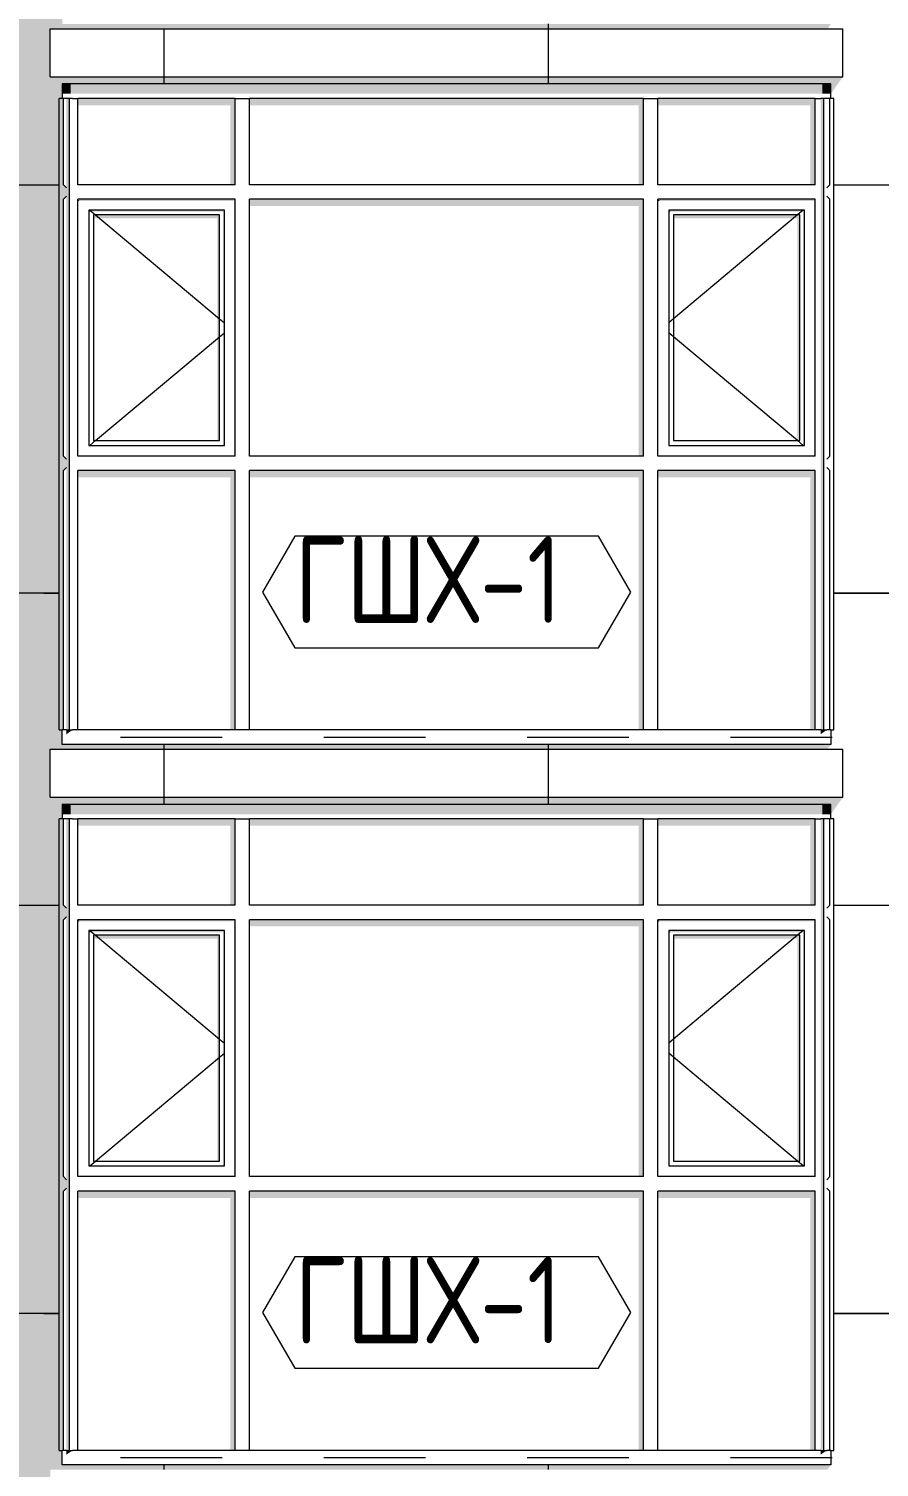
# Model space of a CAD drawing. Header units: millimetres. Extents: x 18162 to 7085488, y 72188 to 247925.
# Drawn here: x 4819150 to 4822691, y 106797 to 112787 of the extents above; entities that cross this region are included whole.
import ezdxf

# ---------------------------------------------------------------- set-up
doc = ezdxf.new("R2010")
doc.units = ezdxf.units.MM
doc.header["$MEASUREMENT"] = 0
doc.linetypes.add('Dashed', pattern=[423.333333, 211.666667, -211.666667])
doc.layers.add('Finish - Wall', color=7, linetype='Continuous')
doc.layers.add('Structural - Bearing', color=7, linetype='Continuous')
doc.styles.add('GENERATED_STYLE_3', font='', dxfattribs={"width": 0.8})
doc.styles.get('GENERATED_STYLE_3').set_extended_font_data('ISOCPEUR MON')

# ---------------------------------------------------------------- blocks, each defined once
blk = doc.blocks.new('*X1815', base_point=(4860813, 82836.7))
at = {"layer": 'Structural - Bearing', "color": 8, "linetype": 'Continuous', "lineweight": 13}
for p, q in [((4819713, 109586.7), (4819713, 109556.7)), ((4821313, 109586.7), (4821313, 109556.7)), ((4818839.5, 109136.7), (4819213, 109136.7)), ((4819213, 109136.7), (4819277.1, 109136.7)), ((4822501.9, 109136.7), (4822913, 109136.7)), ((4819213, 107436.7), (4818839.5, 107436.7)), ((4819277.1, 107436.7), (4819213, 107436.7)), ((4819213, 107436.7), (4819277.1, 107436.7)), ((4822913, 107436.7), (4822501.9, 107436.7)), ((4822501.9, 107436.7), (4822913, 107436.7)), ((4819713, 106806.7), (4819713, 106786.7)), ((4821313, 106806.7), (4821313, 106786.7))]:
    blk.add_line(p, q, dxfattribs=at)
blk = doc.blocks.new('*X1861', base_point=(4860813, 82836.7))
at = {"layer": 'Structural - Bearing', "color": 7, "linetype": 'Continuous', "lineweight": 9}
for p, q in [((4819713, 109786.7), (4819713, 109586.7)), ((4821313, 109786.7), (4821313, 109586.7))]:
    blk.add_line(p, q, dxfattribs=at)
blk = doc.blocks.new('*X1862', base_point=(4860813, 82836.7))
at = {"layer": 'Structural - Bearing', "color": 8, "linetype": 'Continuous', "lineweight": 13}
for p, q in [((4819713, 112586.7), (4819713, 112556.7)), ((4821313, 112586.7), (4821313, 112556.7)), ((4818839.5, 112136.7), (4819213, 112136.7)), ((4819213, 112136.7), (4819277.1, 112136.7)), ((4822501.9, 112136.7), (4822913, 112136.7)), ((4819213, 110436.7), (4818839.5, 110436.7)), ((4819277.1, 110436.7), (4819213, 110436.7)), ((4819213, 110436.7), (4819277.1, 110436.7)), ((4822913, 110436.7), (4822501.9, 110436.7)), ((4822501.9, 110436.7), (4822913, 110436.7)), ((4819713, 109806.7), (4819713, 109786.7)), ((4821313, 109806.7), (4821313, 109786.7))]:
    blk.add_line(p, q, dxfattribs=at)
blk = doc.blocks.new('*X1872', base_point=(4860813, 82836.7))
at = {"layer": 'Structural - Bearing', "color": 8, "linetype": 'Continuous', "lineweight": 13}
blk.add_line((4821313, 112806.7), (4821313, 112786.7), dxfattribs=at)
blk = doc.blocks.new('*X1877', base_point=(4860813, 82836.7))
at = {"layer": 'Structural - Bearing', "color": 7, "linetype": 'Continuous', "lineweight": 9}
for p, q in [((4819713, 112786.7), (4819713, 112586.7)), ((4821313, 112786.7), (4821313, 112586.7))]:
    blk.add_line(p, q, dxfattribs=at)
blk = doc.blocks.new('Label_102_3', base_point=(4820889.5, 107206.7))
at = {"color": 13, "linetype": 'Continuous', "lineweight": 13, "flags": 128}
blk.add_lwpolyline([(4820123.1, 107440.9), (4820257.2, 107208.7), (4821521.8, 107208.7), (4821655.9, 107440.9), (4821521.8, 107673.2), (4820257.2, 107673.2)], close=True, dxfattribs=at)
at = {"color": 13, "lineweight": 13, "insert": (4820257.2, 107672.5), "char_height": 360, "attachment_point": 1, "style": 'GENERATED_STYLE_3'}
blk.add_mtext('\\A1;{\\pql;\\pt0,253000;\\fISOCPEUR MON|b0|i0|c0|p0;\\W0.800000;ГШХ-1\\fISOCPEUR MON|b0|i0|c0|p0;\\W0.800000;\\A1{\\H.66x;\\S^  ;}\\fISOCPEUR MON|b0|i0|c0|p0;\\W0.800000;\\fISOCPEUR MON|b0|i0|c0|p0;\\W0.800000;\\A1{\\H.66x;\\S^  ;}\\fISOCPEUR MON|b0|i0|c0|p0;\\W0.800000; \\fISOCPEUR MON|b0|i0|c0|p0;\\W0.800000;\\fISOCPEUR MON|b0|i0|c0|p0;\\W0.800000;\\fISOCPEUR MON|b0|i0|c0|p0;\\W0.800000;\\fISOCPEUR MON|b0|i0|c0|p0;\\W0.800000;\\fISOCPEUR MON|b0|i0|c0|p0;\\W0.800000;\\fISOCPEUR MON|b0|i0|c0|p0;\\W0.800000;\\fISOCPEUR MON|b0|i0|c0|p0;\\W0.800000;\\fISOCPEUR MON|b0|i0|c0|p0;\\W0.800000;\\fISOCPEUR MON|b0|i0|c0|p0;\\W0.800000;\\fISOCPEUR MON|b0|i0|c0|p0;\\W0.800000;\\fISOCPEUR MON|b0|i0|c0|p0;\\W0.800000;\\fISOCPEUR MON|b0|i0|c0|p0;\\W0.800000;\\fISOCPEUR MON|b0|i0|c0|p0;\\W0.800000;\\fISOCPEUR MON|b0|i0|c0|p0;\\W0.800000;\\fISOCPEUR MON|b0|i0|c0|p0;\\W0.800000;\\fISOCPEUR MON|b0|i0|c0|p0;\\W0.800000;\\fISOCPEUR MON|b0|i0|c0|p0;\\W0.800000;\\fISOCPEUR MON|b0|i0|c0|p0;\\W0.800000;\\fISOCPEUR MON|b0|i0|c0|p0;\\W0.800000;\\fISOCPEUR MON|b0|i0|c0|p0;\\W0.800000;\\fISOCPEUR MON|b0|i0|c0|p0;\\W0.800000;\\fISOCPEUR MON|b0|i0|c0|p0;\\W0.800000;\\fISOCPEUR MON|b0|i0|c0|p0;\\W0.800000;\\fISOCPEUR MON|b0|i0|c0|p0;\\W0.800000;\\fISOCPEUR MON|b0|i0|c0|p0;\\W0.800000;\\fISOCPEUR MON|b0|i0|c0|p0;\\W0.800000;\\fISOCPEUR MON|b0|i0|c0|p0;\\W0.800000;\\fISOCPEUR MON|b0|i0|c0|p0;\\W0.800000;\\fISOCPEUR MON|b0|i0|c0|p0;\\W0.800000;\\fISOCPEUR MON|b0|i0|c0|p0;\\W0.800000;\\fISOCPEUR MON|b0|i0|c0|p0;\\W0.800000;\\fISOCPEUR MON|b0|i0|c0|p0;\\W0.800000;\\fISOCPEUR MON|b0|i0|c0|p0;\\W0.800000;\\fISOCPEUR MON|b0|i0|c0|p0;\\W0.800000;\\fISOCPEUR MON|b0|i0|c0|p0;\\W0.800000;\\fISOCPEUR MON|b0|i0|c0|p0;\\W0.800000;\\fISOCPEUR MON|b0|i0|c0|p0;\\W0.800000;\\fISOCPEUR MON|b0|i0|c0|p0;\\W0.800000;\\fISOCPEUR MON|b0|i0|c0|p0;\\W0.800000;\\fISOCPEUR MON|b0|i0|c0|p0;\\W0.800000;\\fISOCPEUR MON|b0|i0|c0|p0;\\W0.800000;\\fISOCPEUR MON|b0|i0|c0|p0;\\W0.800000;\\fISOCPEUR MON|b0|i0|c0|p0;\\W0.800000;}', dxfattribs=at)
blk = doc.blocks.new('Label_105_3', base_point=(4820889.5, 110206.7))
at = {"color": 13, "linetype": 'Continuous', "lineweight": 13, "flags": 128}
blk.add_lwpolyline([(4820123.1, 110440.9), (4820257.2, 110208.7), (4821521.8, 110208.7), (4821655.9, 110440.9), (4821521.8, 110673.2), (4820257.2, 110673.2)], close=True, dxfattribs=at)
at = {"color": 13, "lineweight": 13, "insert": (4820257.2, 110672.5), "char_height": 360, "attachment_point": 1, "style": 'GENERATED_STYLE_3'}
blk.add_mtext('\\A1;{\\pql;\\pt0,253000;\\fISOCPEUR MON|b0|i0|c0|p0;\\W0.800000;ГШХ-1\\fISOCPEUR MON|b0|i0|c0|p0;\\W0.800000;\\A1{\\H.66x;\\S^  ;}\\fISOCPEUR MON|b0|i0|c0|p0;\\W0.800000;\\fISOCPEUR MON|b0|i0|c0|p0;\\W0.800000;\\A1{\\H.66x;\\S^  ;}\\fISOCPEUR MON|b0|i0|c0|p0;\\W0.800000; \\fISOCPEUR MON|b0|i0|c0|p0;\\W0.800000;\\fISOCPEUR MON|b0|i0|c0|p0;\\W0.800000;\\fISOCPEUR MON|b0|i0|c0|p0;\\W0.800000;\\fISOCPEUR MON|b0|i0|c0|p0;\\W0.800000;\\fISOCPEUR MON|b0|i0|c0|p0;\\W0.800000;\\fISOCPEUR MON|b0|i0|c0|p0;\\W0.800000;\\fISOCPEUR MON|b0|i0|c0|p0;\\W0.800000;\\fISOCPEUR MON|b0|i0|c0|p0;\\W0.800000;\\fISOCPEUR MON|b0|i0|c0|p0;\\W0.800000;\\fISOCPEUR MON|b0|i0|c0|p0;\\W0.800000;\\fISOCPEUR MON|b0|i0|c0|p0;\\W0.800000;\\fISOCPEUR MON|b0|i0|c0|p0;\\W0.800000;\\fISOCPEUR MON|b0|i0|c0|p0;\\W0.800000;\\fISOCPEUR MON|b0|i0|c0|p0;\\W0.800000;\\fISOCPEUR MON|b0|i0|c0|p0;\\W0.800000;\\fISOCPEUR MON|b0|i0|c0|p0;\\W0.800000;\\fISOCPEUR MON|b0|i0|c0|p0;\\W0.800000;\\fISOCPEUR MON|b0|i0|c0|p0;\\W0.800000;\\fISOCPEUR MON|b0|i0|c0|p0;\\W0.800000;\\fISOCPEUR MON|b0|i0|c0|p0;\\W0.800000;\\fISOCPEUR MON|b0|i0|c0|p0;\\W0.800000;\\fISOCPEUR MON|b0|i0|c0|p0;\\W0.800000;\\fISOCPEUR MON|b0|i0|c0|p0;\\W0.800000;\\fISOCPEUR MON|b0|i0|c0|p0;\\W0.800000;\\fISOCPEUR MON|b0|i0|c0|p0;\\W0.800000;\\fISOCPEUR MON|b0|i0|c0|p0;\\W0.800000;\\fISOCPEUR MON|b0|i0|c0|p0;\\W0.800000;\\fISOCPEUR MON|b0|i0|c0|p0;\\W0.800000;\\fISOCPEUR MON|b0|i0|c0|p0;\\W0.800000;\\fISOCPEUR MON|b0|i0|c0|p0;\\W0.800000;\\fISOCPEUR MON|b0|i0|c0|p0;\\W0.800000;\\fISOCPEUR MON|b0|i0|c0|p0;\\W0.800000;\\fISOCPEUR MON|b0|i0|c0|p0;\\W0.800000;\\fISOCPEUR MON|b0|i0|c0|p0;\\W0.800000;\\fISOCPEUR MON|b0|i0|c0|p0;\\W0.800000;\\fISOCPEUR MON|b0|i0|c0|p0;\\W0.800000;\\fISOCPEUR MON|b0|i0|c0|p0;\\W0.800000;\\fISOCPEUR MON|b0|i0|c0|p0;\\W0.800000;\\fISOCPEUR MON|b0|i0|c0|p0;\\W0.800000;\\fISOCPEUR MON|b0|i0|c0|p0;\\W0.800000;\\fISOCPEUR MON|b0|i0|c0|p0;\\W0.800000;\\fISOCPEUR MON|b0|i0|c0|p0;\\W0.800000;\\fISOCPEUR MON|b0|i0|c0|p0;\\W0.800000;}', dxfattribs=at)

msp = doc.modelspace()

# ---------------------------------------------------------------- hatches: boundary and pattern name
at = {"layer": 'Finish - Wall', "linetype": 'Continuous', "lineweight": 0}
for points in [[(4819289.5, 112556.7), (4819289.5, 112516), (4819324.5, 112516), (4819324.5, 112556.7)], [(4819324.5, 112516), (4820039.5, 112516), (4820039.5, 112556.7), (4819324.5, 112556.7)], [(4820039.5, 112516), (4821739.5, 112516), (4821739.5, 112556.7), (4820039.5, 112556.7)], [(4821739.5, 112556.7), (4821739.5, 112516), (4822454.5, 112516), (4822454.5, 112556.7)], [(4822454.5, 112556.7), (4822454.5, 112516), (4822489.5, 112516), (4822489.5, 112556.7)], [(4819277.1, 112106.7), (4819319.5, 112106.7), (4819319.5, 112496.7), (4819307.1, 112496.7), (4819307.1, 112124.1), (4819294.5, 112136.7), (4819294.5, 112496.7), (4819277.1, 112496.7)], [(4819354.5, 112468.4), (4819989.5, 112468.4), (4819989.5, 112136.7), (4820009.5, 112136.7), (4820009.5, 112496.7), (4819354.5, 112496.7)], [(4820069.5, 112468.4), (4821689.5, 112468.4), (4821689.5, 112136.7), (4821709.5, 112136.7), (4821709.5, 112496.7), (4820069.5, 112496.7)], [(4821769.5, 112496.7), (4821769.5, 112468.4), (4822404.5, 112468.4), (4822404.5, 112136.7), (4822424.5, 112136.7), (4822424.5, 112496.7)], [(4822447.1, 112106.7), (4822459.5, 112106.7), (4822459.5, 112496.7), (4822447.1, 112496.7)], [(4822484.5, 112489.6), (4822489.5, 112496.7), (4822484.5, 112496.7)], [(4822471.9, 112124.1), (4822478.2, 112127.8), (4822484.5, 112136.7)], [(4819361.6, 112069.6), (4819354.5, 112076.7), (4819354.5, 112069.6)], [(4820009.5, 112076.7), (4819354.5, 112076.7), (4819361.6, 112069.6), (4820002.4, 112069.6)], [(4820009.5, 112076.7), (4820002.4, 112069.6), (4820004.5, 112069.6), (4820004.5, 111011.7), (4820009.5, 111006.7)], [(4820069.5, 112048.4), (4821689.5, 112048.4), (4821689.5, 111006.7), (4821709.5, 111006.7), (4821709.5, 112076.7), (4820069.5, 112076.7)], [(4821776.6, 112069.6), (4821769.5, 112076.7), (4821769.5, 112069.6)], [(4821769.5, 112076.7), (4821776.6, 112069.6), (4822417.4, 112069.6), (4822424.5, 112076.7)], [(4822424.5, 112076.7), (4822417.4, 112069.6), (4822419.5, 112069.6), (4822419.5, 111011.7), (4822424.5, 111006.7)], [(4822447.1, 110976.7), (4822459.5, 110976.7), (4822459.5, 112106.7), (4822447.1, 112106.7)], [(4819399.5, 112031.7), (4819399.5, 112024.6), (4819406.6, 112024.6)], [(4819399.5, 112031.7), (4819406.6, 112024.6), (4819957.4, 112024.6), (4819964.5, 112031.7)], [(4819964.5, 112031.7), (4819957.4, 112024.6), (4819959.5, 112024.6), (4819959.5, 111056.7), (4819964.5, 111051.7)], [(4821814.5, 112031.7), (4821814.5, 112024.6), (4821821.6, 112024.6)], [(4821814.5, 112031.7), (4821821.6, 112024.6), (4822372.4, 112024.6), (4822379.5, 112031.7)], [(4822379.5, 112031.7), (4822372.4, 112024.6), (4822374.5, 112024.6), (4822374.5, 111056.7), (4822379.5, 111051.7)], [(4819944.5, 112011.7), (4819419.5, 112011.7), (4819419.5, 111997.5), (4819934.5, 111997.5), (4819934.5, 111071.7), (4819944.5, 111071.7)], [(4822359.5, 112011.7), (4821834.5, 112011.7), (4821834.5, 111997.5), (4822349.5, 111997.5), (4822349.5, 111071.7), (4822359.5, 111071.7)], [(4819959.5, 111051.7), (4819964.5, 111051.7), (4819959.5, 111056.7)], [(4822374.5, 111051.7), (4822379.5, 111051.7), (4822374.5, 111056.7)], [(4820004.5, 111006.7), (4820009.5, 111006.7), (4820004.5, 111011.7)], [(4822419.5, 111006.7), (4822424.5, 111006.7), (4822419.5, 111011.7)], [(4822484.5, 111006.7), (4822471.9, 110994.1), (4822478.2, 110997.8)], [(4819277.1, 109866.7), (4819294.5, 109866.7), (4819294.5, 110946.7), (4819307.1, 110959.3), (4819307.1, 109866.7), (4819319.5, 109866.7), (4819319.5, 110976.7), (4819277.1, 110976.7)], [(4819354.5, 110946.7), (4819354.5, 110918.4), (4819989.5, 110918.4), (4819989.5, 109866.7), (4820009.5, 109866.7), (4820009.5, 110946.7)], [(4821709.5, 110946.7), (4820069.5, 110946.7), (4820069.5, 110918.4), (4821689.5, 110918.4), (4821689.5, 109866.7), (4821709.5, 109866.7)], [(4821769.5, 110946.7), (4821769.5, 110918.4), (4822404.5, 110918.4), (4822404.5, 109866.7), (4822424.5, 109866.7), (4822424.5, 110946.7)], [(4822447.1, 109866.7), (4822459.5, 109866.7), (4822459.5, 110976.7), (4822447.1, 110976.7)], [(4819307.1, 109849.1), (4819324.5, 109861.4), (4819324.5, 109866.7), (4819307.1, 109866.7)], [(4819324.5, 109866.7), (4819324.5, 109861.4), (4819331.9, 109866.7)], [(4822447.1, 109849.1), (4822454.5, 109854.4), (4822454.5, 109866.7), (4822447.1, 109866.7)], [(4822471.9, 109866.7), (4822454.5, 109866.7), (4822454.5, 109854.4)], [(4819289.5, 109556.7), (4819289.5, 109516), (4819324.5, 109516), (4819324.5, 109556.7)], [(4819324.5, 109556.7), (4819324.5, 109516), (4820039.5, 109516), (4820039.5, 109556.7)], [(4820039.5, 109516), (4821739.5, 109516), (4821739.5, 109556.7), (4820039.5, 109556.7)], [(4821739.5, 109516), (4822454.5, 109516), (4822454.5, 109556.7), (4821739.5, 109556.7)], [(4822489.5, 109556.7), (4822454.5, 109556.7), (4822454.5, 109516), (4822489.5, 109516)], [(4819277.1, 109496.7), (4819277.1, 109106.7), (4819319.5, 109106.7), (4819319.5, 109496.7), (4819307.1, 109496.7), (4819307.1, 109124.1), (4819294.5, 109136.7), (4819294.5, 109496.7)], [(4819354.5, 109468.4), (4819989.5, 109468.4), (4819989.5, 109136.7), (4820009.5, 109136.7), (4820009.5, 109496.7), (4819354.5, 109496.7)], [(4820069.5, 109468.4), (4821689.5, 109468.4), (4821689.5, 109136.7), (4821709.5, 109136.7), (4821709.5, 109496.7), (4820069.5, 109496.7)], [(4821769.5, 109496.7), (4821769.5, 109468.4), (4822404.5, 109468.4), (4822404.5, 109136.7), (4822424.5, 109136.7), (4822424.5, 109496.7)], [(4822447.1, 109106.7), (4822459.5, 109106.7), (4822459.5, 109496.7), (4822447.1, 109496.7)], [(4822484.5, 109489.6), (4822489.5, 109496.7), (4822484.5, 109496.7)], [(4822447.1, 107976.7), (4822459.5, 107976.7), (4822459.5, 109106.7), (4822447.1, 109106.7)], [(4822484.5, 109136.7), (4822471.9, 109124.1), (4822478.2, 109127.8)], [(4819361.6, 109069.6), (4819354.5, 109076.7), (4819354.5, 109069.6)], [(4819354.5, 109076.7), (4819361.6, 109069.6), (4820002.4, 109069.6), (4820009.5, 109076.7)], [(4819399.5, 109031.7), (4819399.5, 109024.6), (4819406.6, 109024.6)], [(4819399.5, 109031.7), (4819406.6, 109024.6), (4819957.4, 109024.6), (4819964.5, 109031.7)], [(4819964.5, 109031.7), (4819957.4, 109024.6), (4819959.5, 109024.6), (4819959.5, 108056.7), (4819964.5, 108051.7)], [(4820009.5, 109076.7), (4820002.4, 109069.6), (4820004.5, 109069.6), (4820004.5, 108011.7), (4820009.5, 108006.7)], [(4820069.5, 109076.7), (4820069.5, 109048.4), (4821689.5, 109048.4), (4821689.5, 108006.7), (4821709.5, 108006.7), (4821709.5, 109076.7)], [(4821776.6, 109069.6), (4821769.5, 109076.7), (4821769.5, 109069.6)], [(4821769.5, 109076.7), (4821776.6, 109069.6), (4822417.4, 109069.6), (4822424.5, 109076.7)], [(4821814.5, 109031.7), (4821814.5, 109024.6), (4821821.6, 109024.6)], [(4821814.5, 109031.7), (4821821.6, 109024.6), (4822372.4, 109024.6), (4822379.5, 109031.7)], [(4822379.5, 109031.7), (4822372.4, 109024.6), (4822374.5, 109024.6), (4822374.5, 108056.7), (4822379.5, 108051.7)], [(4822424.5, 109076.7), (4822417.4, 109069.6), (4822419.5, 109069.6), (4822419.5, 108011.7), (4822424.5, 108006.7)], [(4819944.5, 109011.7), (4819419.5, 109011.7), (4819419.5, 108997.5), (4819934.5, 108997.5), (4819934.5, 108071.7), (4819944.5, 108071.7)], [(4822359.5, 109011.7), (4821834.5, 109011.7), (4821834.5, 108997.5), (4822349.5, 108997.5), (4822349.5, 108071.7), (4822359.5, 108071.7)], [(4819959.5, 108051.7), (4819964.5, 108051.7), (4819959.5, 108056.7)], [(4820004.5, 108006.7), (4820009.5, 108006.7), (4820004.5, 108011.7)], [(4822374.5, 108051.7), (4822379.5, 108051.7), (4822374.5, 108056.7)], [(4822419.5, 108006.7), (4822424.5, 108006.7), (4822419.5, 108011.7)], [(4822471.9, 107994.1), (4822478.2, 107997.8), (4822484.5, 108006.7)], [(4819277.1, 106866.7), (4819294.5, 106866.7), (4819294.5, 107946.7), (4819307.1, 107959.3), (4819307.1, 106866.7), (4819319.5, 106866.7), (4819319.5, 107976.7), (4819277.1, 107976.7)], [(4819354.5, 107946.7), (4819354.5, 107918.4), (4819989.5, 107918.4), (4819989.5, 106866.7), (4820009.5, 106866.7), (4820009.5, 107946.7)], [(4820069.5, 107946.7), (4820069.5, 107918.4), (4821689.5, 107918.4), (4821689.5, 106866.7), (4821709.5, 106866.7), (4821709.5, 107946.7)], [(4821769.5, 107918.4), (4822404.5, 107918.4), (4822404.5, 106866.7), (4822424.5, 106866.7), (4822424.5, 107946.7), (4821769.5, 107946.7)], [(4822447.1, 106866.7), (4822459.5, 106866.7), (4822459.5, 107976.7), (4822447.1, 107976.7)], [(4819307.1, 106849.1), (4819324.5, 106861.4), (4819324.5, 106866.7), (4819307.1, 106866.7)], [(4819331.9, 106866.7), (4819324.5, 106866.7), (4819324.5, 106861.4)], [(4822447.1, 106866.7), (4822447.1, 106849.1), (4822454.5, 106854.4), (4822454.5, 106866.7)], [(4822471.9, 106866.7), (4822454.5, 106866.7), (4822454.5, 106854.4)]]:
    msp.add_hatch(color=49, dxfattribs=at).paths.add_polyline_path(points)
h = msp.add_hatch(color=49, dxfattribs=at)
h.paths.add_polyline_path([(4819277.1, 112106.7), (4819277.1, 110976.7), (4819319.5, 110976.7), (4819319.5, 112106.7)])
h.paths.add_polyline_path([(4819294.5, 111006.7), (4819294.5, 112076.7), (4819307.1, 112089.3), (4819307.1, 110994.1)], flags=0)
h = msp.add_hatch(color=49, dxfattribs=at)
h.paths.add_polyline_path([(4819277.1, 107976.7), (4819319.5, 107976.7), (4819319.5, 109106.7), (4819277.1, 109106.7)])
h.paths.add_polyline_path([(4819294.5, 109076.7), (4819307.1, 109089.3), (4819307.1, 107994.1), (4819294.5, 108006.7)], flags=0)
at = {"layer": 'Structural - Bearing', "linetype": 'Continuous', "lineweight": 0}
for points in [[(4817994.5, 115736.7), (4817994.5, 115168.2), (4818007.1, 115155.6), (4818007.1, 115136.7), (4818839.5, 115136.7), (4818839.5, 113436.7), (4817994.5, 113436.7), (4817994.5, 113298.2), (4818007.1, 113285.6), (4818007.1, 113256), (4817994.5, 113238.2), (4817994.5, 112736.7), (4819239.5, 112736.7), (4819239.5, 112786.7), (4822475.4, 112786.7), (4822489.5, 112806.7), (4819289.5, 112806.7), (4819289.5, 112866.7), (4819277.1, 112866.7), (4819277.1, 115496.7), (4819289.5, 115496.7), (4819289.5, 115556.7), (4822489.5, 115556.7), (4822489.5, 115516), (4822539.5, 115586.7), (4819239.5, 115586.7), (4819239.5, 115736.7)], [(4817994.5, 112736.7), (4817994.5, 112168.2), (4818007.1, 112155.6), (4818007.1, 112136.7), (4818839.5, 112136.7), (4818839.5, 110436.7), (4817994.5, 110436.7), (4817994.5, 110298.2), (4818007.1, 110285.6), (4818007.1, 110256), (4817994.5, 110238.2), (4817994.5, 109736.7), (4819239.5, 109736.7), (4819239.5, 109786.7), (4822475.4, 109786.7), (4822489.5, 109806.7), (4819289.5, 109806.7), (4819289.5, 109866.7), (4819277.1, 109866.7), (4819277.1, 112496.7), (4819289.5, 112496.7), (4819289.5, 112556.7), (4822489.5, 112556.7), (4822489.5, 112516), (4822539.5, 112586.7), (4819239.5, 112586.7), (4819239.5, 112736.7)], [(4818007.1, 107256), (4817994.5, 107238.2), (4817994.5, 106736.7), (4819239.5, 106736.7), (4819239.5, 106786.7), (4822475.4, 106786.7), (4822489.5, 106806.7), (4819289.5, 106806.7), (4819289.5, 106866.7), (4819277.1, 106866.7), (4819277.1, 109496.7), (4819289.5, 109496.7), (4819289.5, 109556.7), (4822489.5, 109556.7), (4822489.5, 109516), (4822539.5, 109586.7), (4819239.5, 109586.7), (4819239.5, 109736.7), (4817994.5, 109736.7), (4817994.5, 109168.2), (4818007.1, 109155.6), (4818007.1, 109136.7), (4818839.5, 109136.7), (4818839.5, 107436.7), (4817994.5, 107436.7), (4817994.5, 107298.2), (4818007.1, 107285.6)]]:
    msp.add_hatch(color=49, dxfattribs=at).paths.add_polyline_path(points)

# ---------------------------------------------------------------- linework, layer by layer
at = {"color": 8, "linetype": 'Dashed', "lineweight": 13, "ltscale": 2}
for p, q in [((4805138.5, 109836.7), (4846132, 109836.7)), ((4805138.5, 106836.7), (4846132, 106836.7))]:
    msp.add_line(p, q, dxfattribs=at)
at = {"layer": 'Finish - Wall', "color": 7, "linetype": 'Continuous', "lineweight": 9}
for p, q in [((4819289.5, 112556.7), (4819289.5, 112496.7)), ((4819324.5, 112556.7), (4819289.5, 112556.7)), ((4820039.5, 112556.7), (4819324.5, 112556.7)), ((4821739.5, 112556.7), (4820039.5, 112556.7)), ((4822454.5, 112556.7), (4821739.5, 112556.7)), ((4822489.5, 112556.7), (4822454.5, 112556.7)), ((4822489.5, 112496.7), (4822489.5, 112556.7)), ((4819289.5, 112496.7), (4819277.1, 112496.7)), ((4819277.1, 112106.7), (4819277.1, 112496.7)), ((4819294.5, 112496.7), (4819289.5, 112496.7)), ((4819307.1, 112496.7), (4819294.5, 112496.7)), ((4819294.5, 112136.7), (4819294.5, 112496.7)), ((4819319.5, 112496.7), (4819307.1, 112496.7)), ((4819331.9, 112496.7), (4819319.5, 112496.7)), ((4819319.5, 112106.7), (4819319.5, 112496.7)), ((4819331.9, 112496.7), (4819354.5, 112496.7)), ((4820009.5, 112496.7), (4819354.5, 112496.7)), ((4819354.5, 112136.7), (4819354.5, 112496.7)), ((4820009.5, 112496.7), (4820069.5, 112496.7)), ((4820009.5, 112136.7), (4820009.5, 112496.7)), ((4821709.5, 112496.7), (4820069.5, 112496.7)), ((4820069.5, 112136.7), (4820069.5, 112496.7)), ((4821709.5, 112496.7), (4821769.5, 112496.7)), ((4821709.5, 112136.7), (4821709.5, 112496.7)), ((4822424.5, 112496.7), (4821769.5, 112496.7)), ((4821769.5, 112136.7), (4821769.5, 112496.7)), ((4822424.5, 112496.7), (4822447.1, 112496.7)), ((4822424.5, 112136.7), (4822424.5, 112496.7)), ((4822459.5, 112496.7), (4822447.1, 112496.7)), ((4822471.9, 112496.7), (4822459.5, 112496.7)), ((4822459.5, 112106.7), (4822459.5, 112496.7)), ((4822484.5, 112496.7), (4822471.9, 112496.7)), ((4822489.5, 112496.7), (4822484.5, 112496.7)), ((4822484.5, 112136.7), (4822484.5, 112496.7)), ((4822501.9, 112496.7), (4822489.5, 112496.7)), ((4822501.9, 112106.7), (4822501.9, 112496.7)), ((4819307.1, 112124.1), (4819294.5, 112136.7)), ((4820009.5, 112136.7), (4819354.5, 112136.7)), ((4821709.5, 112136.7), (4820069.5, 112136.7)), ((4822424.5, 112136.7), (4821769.5, 112136.7)), ((4822484.5, 112136.7), (4822471.9, 112124.1)), ((4819277.1, 110976.7), (4819277.1, 112106.7)), ((4819294.5, 112076.7), (4819307.1, 112089.3)), ((4819294.5, 111006.7), (4819294.5, 112076.7)), ((4819319.5, 110976.7), (4819319.5, 112106.7)), ((4819354.5, 111006.7), (4819354.5, 112076.7)), ((4820009.5, 112076.7), (4819354.5, 112076.7)), ((4820009.5, 111006.7), (4820009.5, 112076.7)), ((4820069.5, 111006.7), (4820069.5, 112076.7)), ((4821709.5, 112076.7), (4820069.5, 112076.7)), ((4821709.5, 111006.7), (4821709.5, 112076.7)), ((4821769.5, 111006.7), (4821769.5, 112076.7)), ((4822424.5, 112076.7), (4821769.5, 112076.7)), ((4822424.5, 111006.7), (4822424.5, 112076.7)), ((4822459.5, 110976.7), (4822459.5, 112106.7)), ((4822471.9, 112089.3), (4822484.5, 112076.7)), ((4822484.5, 111006.7), (4822484.5, 112076.7)), ((4822501.9, 110976.7), (4822501.9, 112106.7)), ((4819399.5, 112031.7), (4819399.5, 111051.7)), ((4819964.5, 112031.7), (4819399.5, 112031.7)), ((4819404.4, 112031.7), (4819428.3, 112011.7)), ((4819964.5, 111051.7), (4819964.5, 112031.7)), ((4821814.5, 112031.7), (4821814.5, 111051.7)), ((4822379.5, 112031.7), (4821814.5, 112031.7)), ((4822374.7, 112031.7), (4822350.8, 112011.7)), ((4822379.5, 111051.7), (4822379.5, 112031.7)), ((4819944.5, 112011.7), (4819419.5, 112011.7)), ((4819419.5, 112011.7), (4819419.5, 111071.7)), ((4819428.3, 112011.7), (4819944.5, 111579.4)), ((4819944.5, 111071.7), (4819944.5, 112011.7)), ((4822359.5, 112011.7), (4821834.5, 112011.7)), ((4822350.8, 112011.7), (4821834.5, 111579.4)), ((4821834.5, 112011.7), (4821834.5, 111071.7)), ((4822359.5, 111071.7), (4822359.5, 112011.7)), ((4819944.5, 111579.4), (4819964.5, 111562.6)), ((4821834.5, 111579.4), (4821814.5, 111562.6)), ((4819428.3, 111071.7), (4819944.5, 111504)), ((4819944.5, 111504), (4819964.5, 111520.7)), ((4821834.5, 111504), (4821814.5, 111520.7)), ((4822350.8, 111071.7), (4821834.5, 111504)), ((4819404.4, 111051.7), (4819428.3, 111071.7)), ((4819419.5, 111071.7), (4819944.5, 111071.7)), ((4821834.5, 111071.7), (4822359.5, 111071.7)), ((4822374.7, 111051.7), (4822350.8, 111071.7)), ((4819307.1, 110994.1), (4819294.5, 111006.7)), ((4820009.5, 111006.7), (4819354.5, 111006.7)), ((4819399.5, 111051.7), (4819964.5, 111051.7)), ((4821709.5, 111006.7), (4820069.5, 111006.7)), ((4822424.5, 111006.7), (4821769.5, 111006.7)), ((4821814.5, 111051.7), (4822379.5, 111051.7)), ((4822484.5, 111006.7), (4822471.9, 110994.1)), ((4819277.1, 109866.7), (4819277.1, 110976.7)), ((4819294.5, 110946.7), (4819307.1, 110959.3)), ((4819294.5, 109866.7), (4819294.5, 110946.7)), ((4819319.5, 109866.7), (4819319.5, 110976.7)), ((4819354.5, 109866.7), (4819354.5, 110946.7)), ((4820009.5, 110946.7), (4819354.5, 110946.7)), ((4820009.5, 109866.7), (4820009.5, 110946.7)), ((4820069.5, 109866.7), (4820069.5, 110946.7)), ((4821709.5, 110946.7), (4820069.5, 110946.7)), ((4821709.5, 109866.7), (4821709.5, 110946.7)), ((4821769.5, 109866.7), (4821769.5, 110946.7)), ((4822424.5, 110946.7), (4821769.5, 110946.7)), ((4822424.5, 109866.7), (4822424.5, 110946.7)), ((4822459.5, 109866.7), (4822459.5, 110976.7)), ((4822471.9, 110959.3), (4822484.5, 110946.7)), ((4822484.5, 109866.7), (4822484.5, 110946.7)), ((4822501.9, 109866.7), (4822501.9, 110976.7)), ((4819277.1, 109866.7), (4819289.5, 109866.7)), ((4819289.5, 109806.7), (4819289.5, 109866.7)), ((4819294.5, 109866.7), (4819289.5, 109866.7)), ((4819307.1, 109866.7), (4819294.5, 109866.7)), ((4819307.1, 109866.7), (4819319.5, 109866.7)), ((4819319.5, 109866.7), (4819331.9, 109866.7)), ((4819354.5, 109866.7), (4819331.9, 109866.7)), ((4820009.5, 109866.7), (4819354.5, 109866.7)), ((4820069.5, 109866.7), (4820009.5, 109866.7)), ((4821709.5, 109866.7), (4820069.5, 109866.7)), ((4821769.5, 109866.7), (4821709.5, 109866.7)), ((4822424.5, 109866.7), (4821769.5, 109866.7)), ((4822447.1, 109866.7), (4822424.5, 109866.7)), ((4822447.1, 109866.7), (4822459.5, 109866.7)), ((4822459.5, 109866.7), (4822471.9, 109866.7)), ((4822484.5, 109866.7), (4822471.9, 109866.7)), ((4822489.5, 109866.7), (4822484.5, 109866.7)), ((4822489.5, 109866.7), (4822489.5, 109806.7)), ((4822489.5, 109866.7), (4822501.9, 109866.7)), ((4819324.5, 109806.7), (4819289.5, 109806.7)), ((4820039.5, 109806.7), (4819324.5, 109806.7)), ((4821739.5, 109806.7), (4820039.5, 109806.7)), ((4822454.5, 109806.7), (4821739.5, 109806.7)), ((4822489.5, 109806.7), (4822454.5, 109806.7)), ((4819289.5, 109556.7), (4819289.5, 109496.7)), ((4819324.5, 109556.7), (4819289.5, 109556.7)), ((4820039.5, 109556.7), (4819324.5, 109556.7)), ((4821739.5, 109556.7), (4820039.5, 109556.7)), ((4822454.5, 109556.7), (4821739.5, 109556.7)), ((4822489.5, 109556.7), (4822454.5, 109556.7)), ((4822489.5, 109496.7), (4822489.5, 109556.7)), ((4819289.5, 109496.7), (4819277.1, 109496.7)), ((4819277.1, 109106.7), (4819277.1, 109496.7)), ((4819294.5, 109496.7), (4819289.5, 109496.7)), ((4819307.1, 109496.7), (4819294.5, 109496.7)), ((4819294.5, 109136.7), (4819294.5, 109496.7)), ((4819319.5, 109496.7), (4819307.1, 109496.7)), ((4819331.9, 109496.7), (4819319.5, 109496.7)), ((4819319.5, 109106.7), (4819319.5, 109496.7)), ((4819331.9, 109496.7), (4819354.5, 109496.7)), ((4820009.5, 109496.7), (4819354.5, 109496.7)), ((4819354.5, 109136.7), (4819354.5, 109496.7)), ((4820009.5, 109496.7), (4820069.5, 109496.7)), ((4820009.5, 109136.7), (4820009.5, 109496.7)), ((4821709.5, 109496.7), (4820069.5, 109496.7)), ((4820069.5, 109136.7), (4820069.5, 109496.7)), ((4821709.5, 109496.7), (4821769.5, 109496.7)), ((4821709.5, 109136.7), (4821709.5, 109496.7)), ((4822424.5, 109496.7), (4821769.5, 109496.7)), ((4821769.5, 109136.7), (4821769.5, 109496.7)), ((4822424.5, 109496.7), (4822447.1, 109496.7)), ((4822424.5, 109136.7), (4822424.5, 109496.7)), ((4822459.5, 109496.7), (4822447.1, 109496.7)), ((4822471.9, 109496.7), (4822459.5, 109496.7)), ((4822459.5, 109106.7), (4822459.5, 109496.7)), ((4822484.5, 109496.7), (4822471.9, 109496.7)), ((4822489.5, 109496.7), (4822484.5, 109496.7)), ((4822484.5, 109136.7), (4822484.5, 109496.7)), ((4822501.9, 109496.7), (4822489.5, 109496.7)), ((4822501.9, 109106.7), (4822501.9, 109496.7)), ((4819277.1, 107976.7), (4819277.1, 109106.7)), ((4819307.1, 109124.1), (4819294.5, 109136.7)), ((4819294.5, 109076.7), (4819307.1, 109089.3)), ((4819319.5, 107976.7), (4819319.5, 109106.7)), ((4820009.5, 109136.7), (4819354.5, 109136.7)), ((4821709.5, 109136.7), (4820069.5, 109136.7)), ((4822424.5, 109136.7), (4821769.5, 109136.7)), ((4822459.5, 107976.7), (4822459.5, 109106.7)), ((4822484.5, 109136.7), (4822471.9, 109124.1)), ((4822471.9, 109089.3), (4822484.5, 109076.7)), ((4822501.9, 107976.7), (4822501.9, 109106.7)), ((4819294.5, 108006.7), (4819294.5, 109076.7)), ((4819354.5, 108006.7), (4819354.5, 109076.7)), ((4820009.5, 109076.7), (4819354.5, 109076.7)), ((4819399.5, 109031.7), (4819399.5, 108051.7)), ((4819964.5, 109031.7), (4819399.5, 109031.7)), ((4819404.4, 109031.7), (4819428.3, 109011.7)), ((4819964.5, 108051.7), (4819964.5, 109031.7)), ((4820009.5, 108006.7), (4820009.5, 109076.7)), ((4820069.5, 108006.7), (4820069.5, 109076.7)), ((4821709.5, 109076.7), (4820069.5, 109076.7)), ((4821709.5, 108006.7), (4821709.5, 109076.7)), ((4821769.5, 108006.7), (4821769.5, 109076.7)), ((4822424.5, 109076.7), (4821769.5, 109076.7)), ((4821814.5, 109031.7), (4821814.5, 108051.7)), ((4822379.5, 109031.7), (4821814.5, 109031.7)), ((4822374.7, 109031.7), (4822350.8, 109011.7)), ((4822379.5, 108051.7), (4822379.5, 109031.7)), ((4822424.5, 108006.7), (4822424.5, 109076.7)), ((4822484.5, 108006.7), (4822484.5, 109076.7)), ((4819944.5, 109011.7), (4819419.5, 109011.7)), ((4819419.5, 109011.7), (4819419.5, 108071.7)), ((4819428.3, 109011.7), (4819944.5, 108579.4)), ((4819944.5, 108071.7), (4819944.5, 109011.7)), ((4822359.5, 109011.7), (4821834.5, 109011.7)), ((4822350.8, 109011.7), (4821834.5, 108579.4)), ((4821834.5, 109011.7), (4821834.5, 108071.7)), ((4822359.5, 108071.7), (4822359.5, 109011.7)), ((4819944.5, 108579.4), (4819964.5, 108562.6)), ((4821834.5, 108579.4), (4821814.5, 108562.6)), ((4819428.3, 108071.7), (4819944.5, 108504)), ((4819944.5, 108504), (4819964.5, 108520.7)), ((4821834.5, 108504), (4821814.5, 108520.7)), ((4822350.8, 108071.7), (4821834.5, 108504)), ((4819404.4, 108051.7), (4819428.3, 108071.7)), ((4819419.5, 108071.7), (4819944.5, 108071.7)), ((4821834.5, 108071.7), (4822359.5, 108071.7)), ((4822374.7, 108051.7), (4822350.8, 108071.7)), ((4819307.1, 107994.1), (4819294.5, 108006.7)), ((4820009.5, 108006.7), (4819354.5, 108006.7)), ((4819399.5, 108051.7), (4819964.5, 108051.7)), ((4821709.5, 108006.7), (4820069.5, 108006.7)), ((4822424.5, 108006.7), (4821769.5, 108006.7)), ((4821814.5, 108051.7), (4822379.5, 108051.7)), ((4822484.5, 108006.7), (4822471.9, 107994.1)), ((4819277.1, 106866.7), (4819277.1, 107976.7)), ((4819294.5, 107946.7), (4819307.1, 107959.3)), ((4819294.5, 106866.7), (4819294.5, 107946.7)), ((4819319.5, 106866.7), (4819319.5, 107976.7)), ((4819354.5, 106866.7), (4819354.5, 107946.7)), ((4820009.5, 107946.7), (4819354.5, 107946.7)), ((4820009.5, 106866.7), (4820009.5, 107946.7)), ((4820069.5, 106866.7), (4820069.5, 107946.7)), ((4821709.5, 107946.7), (4820069.5, 107946.7)), ((4821709.5, 106866.7), (4821709.5, 107946.7)), ((4821769.5, 106866.7), (4821769.5, 107946.7)), ((4822424.5, 107946.7), (4821769.5, 107946.7)), ((4822424.5, 106866.7), (4822424.5, 107946.7)), ((4822459.5, 106866.7), (4822459.5, 107976.7)), ((4822471.9, 107959.3), (4822484.5, 107946.7)), ((4822484.5, 106866.7), (4822484.5, 107946.7)), ((4822501.9, 106866.7), (4822501.9, 107976.7)), ((4819277.1, 106866.7), (4819289.5, 106866.7)), ((4819289.5, 106806.7), (4819289.5, 106866.7)), ((4819294.5, 106866.7), (4819289.5, 106866.7)), ((4819307.1, 106866.7), (4819294.5, 106866.7)), ((4819307.1, 106866.7), (4819319.5, 106866.7)), ((4819319.5, 106866.7), (4819331.9, 106866.7)), ((4819354.5, 106866.7), (4819331.9, 106866.7)), ((4820009.5, 106866.7), (4819354.5, 106866.7)), ((4820069.5, 106866.7), (4820009.5, 106866.7)), ((4821709.5, 106866.7), (4820069.5, 106866.7)), ((4821769.5, 106866.7), (4821709.5, 106866.7)), ((4822424.5, 106866.7), (4821769.5, 106866.7)), ((4822447.1, 106866.7), (4822424.5, 106866.7)), ((4822447.1, 106866.7), (4822459.5, 106866.7)), ((4822459.5, 106866.7), (4822471.9, 106866.7)), ((4822484.5, 106866.7), (4822471.9, 106866.7)), ((4822489.5, 106866.7), (4822484.5, 106866.7)), ((4822489.5, 106866.7), (4822489.5, 106806.7)), ((4822489.5, 106866.7), (4822501.9, 106866.7)), ((4819324.5, 106806.7), (4819289.5, 106806.7)), ((4820039.5, 106806.7), (4819324.5, 106806.7)), ((4821739.5, 106806.7), (4820039.5, 106806.7)), ((4822454.5, 106806.7), (4821739.5, 106806.7)), ((4822489.5, 106806.7), (4822454.5, 106806.7))]:
    msp.add_line(p, q, dxfattribs=at)
at = {"layer": 'Structural - Bearing', "color": 7, "linetype": 'Continuous', "lineweight": 13}
for p, q in [((4819239.5, 112586.7), (4819239.5, 112786.7)), ((4819239.5, 112786.7), (4822539.5, 112786.7)), ((4822539.5, 112586.7), (4822539.5, 112786.7)), ((4819239.5, 112586.7), (4822539.5, 112586.7)), ((4819239.5, 109586.7), (4819239.5, 109786.7)), ((4819239.5, 109786.7), (4822539.5, 109786.7)), ((4822539.5, 109586.7), (4822539.5, 109786.7)), ((4819239.5, 109586.7), (4822539.5, 109586.7))]:
    msp.add_line(p, q, dxfattribs=at)

# ---------------------------------------------------------------- block references
at = {"color": 12, "linetype": 'Continuous', "lineweight": 13}
for name, p in [('Label_105_3', (4820889.5, 110206.7)), ('Label_102_3', (4820889.5, 107206.7))]:
    msp.add_blockref(name, p, dxfattribs=at)
at = {"layer": 'Structural - Bearing', "lineweight": 0}
for name in ['*X1872', '*X1862', '*X1877', '*X1861', '*X1815']:
    msp.add_blockref(name, (4860813, 82836.7), dxfattribs=at)

doc.saveas('drawing.dxf')
